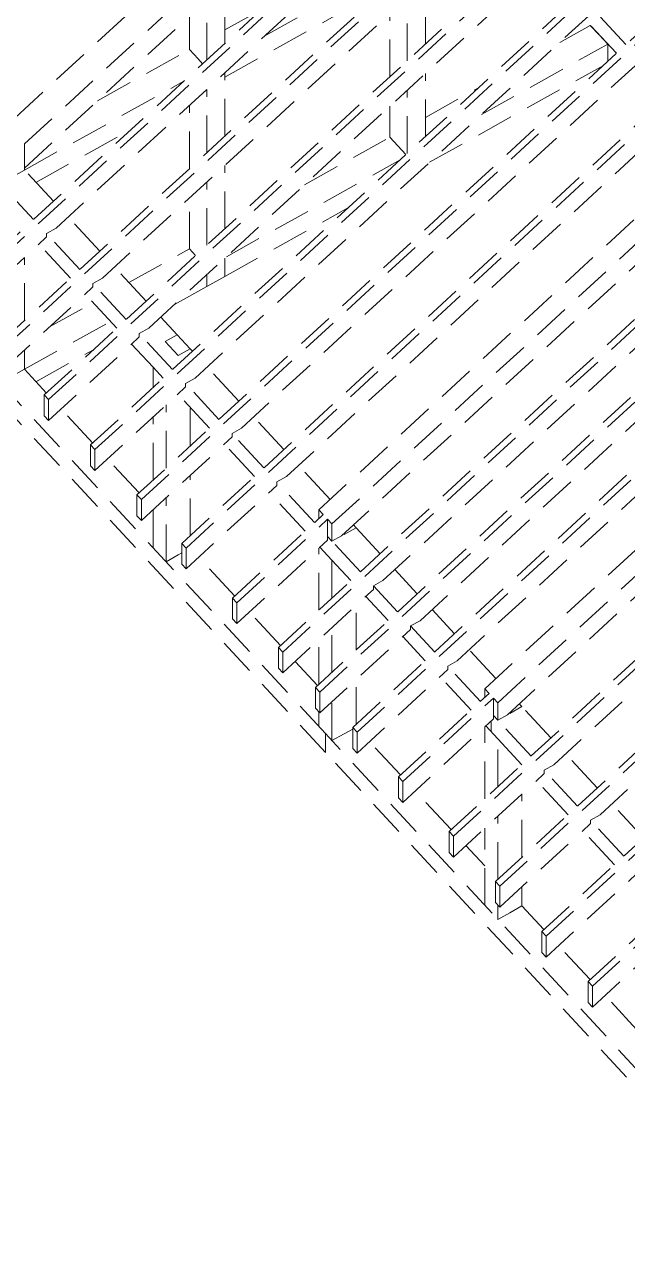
# Model space of a CAD drawing. Header units: millimetres. Extents: x 0 to 7980, y 0 to 297.
# Drawn here: x 2632 to 2696.8, y 66.7 to 197.9 of the extents above; entities that cross this region are included whole.
import ezdxf

# ---------------------------------------------------------------- set-up
doc = ezdxf.new("R2010")
doc.units = ezdxf.units.MM
doc.linetypes.add('K5LT_DASHED', pattern=[6, 4, -2])
doc.layers.add('Системный слой', color=7, linetype='Continuous')

msp = doc.modelspace()

# ---------------------------------------------------------------- linework, layer by layer
at = {"layer": 'Системный слой', "color": 7, "linetype": 'K5LT_DASHED', "lineweight": 18}
for p, q in [((2617.81206, 175.735), (2672.266, 225.8396)), ((2624.19429, 168.85708), (2678.64824, 218.96169)), ((2624.66129, 168.35381), (2679.11524, 218.45843)), ((2635.4292, 176.0294), (2678.14092, 215.32966)), ((2629.17555, 163.48894), (2683.62951, 213.59357)), ((2629.64254, 162.98568), (2684.09651, 213.09031)), ((2640.41045, 170.66127), (2683.12219, 209.96154)), ((2634.15681, 158.1208), (2688.61078, 208.22544)), ((2634.6238, 157.61754), (2689.07778, 207.72218)), ((2653.56493, 195.88183), (2653.56489, 204.90036)), ((2657.85535, 196.66434), (2673.1597, 205.18935)), ((2645.39171, 165.29313), (2688.10346, 204.59341)), ((2632.02148, 185.07766), (2651.61624, 203.10735)), ((2639.13807, 152.75266), (2693.59206, 202.85732)), ((2639.60506, 152.2494), (2694.05905, 202.35405)), ((2651.61628, 194.08882), (2651.61624, 203.10735)), ((2675.10838, 195.8015), (2675.10836, 202.58779)), ((2653.56494, 192.25133), (2670.97359, 201.9485)), ((2673.15974, 194.0085), (2673.15971, 200.79479)), ((2632.0215, 182.47336), (2651.61625, 200.50305)), ((2653.56492, 197.328), (2657.54783, 199.5466)), ((2696.66787, 195.73591), (2693.08473, 199.59733)), ((2649.74831, 195.20202), (2649.7483, 198.78429)), ((2650.37298, 159.92499), (2693.08473, 199.22529)), ((2671.29178, 192.28974), (2671.29176, 199.07603)), ((2695.65519, 194.80412), (2692.25828, 198.46485)), ((2644.11933, 147.38452), (2698.57333, 197.48919)), ((2644.58632, 146.88125), (2699.04033, 196.98592)), ((2689.54193, 195.96546), (2692.83516, 197.79989)), ((2692.83516, 197.79989), (2692.83516, 197.84317)), ((2693.76914, 196.79337), (2692.83516, 197.79989)), ((2681.13214, 188.22737), (2694.70313, 195.78685)), ((2694.70313, 195.78685), (2693.76914, 196.79337)), ((2694.70313, 193.9281), (2694.70313, 195.83013)), ((2639.8824, 189.7064), (2649.74831, 195.20202)), ((2650.6823, 194.1955), (2649.74831, 195.20202)), ((2651.16586, 193.67438), (2650.6823, 194.1955)), ((2655.35424, 154.55685), (2698.066, 193.85715)), ((2675.56029, 183.10056), (2694.25046, 193.51159)), ((2632.0215, 182.27406), (2649.13803, 191.80851)), ((2648.94493, 142.18413), (2703.39895, 192.28881)), ((2649.41192, 141.68086), (2703.86594, 191.78554)), ((2653.56497, 185.93034), (2653.56494, 192.71661)), ((2675.10841, 185.84999), (2675.10839, 192.63629)), ((2651.61633, 184.13733), (2651.6163, 190.92361)), ((2673.15977, 184.05699), (2673.15974, 190.84328)), ((2675.1084, 187.92551), (2680.82461, 191.10962)), ((2649.74837, 182.41858), (2649.74834, 189.20485)), ((2671.2918, 185.79954), (2671.29179, 189.12452)), ((2660.17984, 149.35646), (2702.89162, 188.65677)), ((2633.25911, 180.94033), (2643.56618, 186.68169)), ((2663.66946, 145.78103), (2708.38023, 186.92067)), ((2632.0215, 182.27405), (2632.02148, 185.07769)), ((2662.13446, 180.69861), (2671.2918, 185.79954)), ((2665.07122, 144.27195), (2709.78121, 185.41088)), ((2673.02437, 183.93241), (2671.2918, 185.79954)), ((2653.56502, 175.97884), (2653.56499, 182.76513)), ((2653.72466, 172.96051), (2672.41481, 183.37153)), ((2630.7224, 181.55041), (2632.0215, 182.27405)), ((2635.1324, 178.92154), (2632.0215, 182.27405)), ((2659.3122, 131.01166), (2713.76624, 181.11637)), ((2666.0951, 142.98179), (2708.80689, 182.28211)), ((2633.00642, 176.96536), (2629.42329, 180.82677)), ((2651.61637, 174.18584), (2651.61634, 180.97212)), ((2659.77919, 130.5084), (2714.23323, 180.61311)), ((2649.74841, 173.79918), (2649.74839, 179.25336)), ((2640.11366, 173.55341), (2636.71676, 177.21413)), ((2653.56504, 170.84848), (2666.84297, 178.24472)), ((2670.54711, 138.18401), (2713.25891, 177.48434)), ((2634.40455, 175.45864), (2635.4292, 176.0294)), ((2663.305, 126.70875), (2717.75905, 176.81347)), ((2663.77199, 126.20549), (2718.22605, 176.31021)), ((2624.6613, 166.12156), (2634.40455, 175.0866)), ((2637.98767, 171.59723), (2634.40455, 175.45864)), ((2634.40455, 175.0866), (2634.40455, 175.45864)), ((2636.97501, 170.66544), (2633.57811, 174.32616)), ((2643.24641, 170.17735), (2649.74841, 173.79918)), ((2650.4152, 173.08061), (2649.74841, 173.79918)), ((2632.02159, 166.10767), (2632.02155, 172.89393)), ((2653.56504, 170.84848), (2653.56503, 172.81363)), ((2667.2978, 122.40584), (2721.75186, 172.51057)), ((2667.76479, 121.90258), (2722.21886, 172.0073)), ((2674.53991, 133.8811), (2717.25172, 173.18144)), ((2639.38581, 170.09051), (2640.41045, 170.66127)), ((2645.09492, 168.18527), (2641.69802, 171.84599)), ((2651.61639, 169.76302), (2651.61638, 171.02063)), ((2651.61639, 169.76302), (2653.56504, 170.84848)), ((2629.64256, 160.75342), (2639.38581, 169.71846)), ((2642.96893, 166.22909), (2639.38581, 170.09051)), ((2639.38581, 169.71846), (2639.38581, 170.09051)), ((2648.15281, 167.8337), (2651.61639, 169.76302)), ((2634.727, 165.43176), (2639.4106, 168.04068)), ((2641.95627, 165.29731), (2638.55937, 168.95803)), ((2678.53272, 129.57819), (2721.24453, 168.87853)), ((2681.49309, 126.57311), (2726.20389, 167.71279)), ((2632.02162, 160.87121), (2641.27857, 166.02764)), ((2648.44408, 164.57599), (2646.67928, 166.47786)), ((2682.89485, 125.06403), (2727.60488, 166.20299)), ((2634.62381, 155.38528), (2644.36707, 164.35033)), ((2644.36707, 164.72237), (2645.39171, 165.29313)), ((2647.9502, 160.86095), (2644.36707, 164.72237)), ((2644.36707, 164.35033), (2644.36707, 164.72237)), ((2647.14498, 163.85235), (2648.44408, 164.57599)), ((2649.84506, 163.0662), (2648.44408, 164.57599)), ((2632.02162, 160.87121), (2632.02161, 162.94246)), ((2633.25923, 159.53749), (2639.43548, 162.97786)), ((2645.84589, 161.10559), (2643.54063, 163.58989)), ((2648.54596, 162.34256), (2647.14498, 163.85235)), ((2648.54596, 162.34256), (2649.84506, 163.0662)), ((2650.07618, 162.81713), (2649.84506, 163.0662)), ((2683.91873, 123.77387), (2726.63055, 163.07423)), ((2664.37004, 121.7631), (2627.55546, 161.43698)), ((2664.37004, 121.7631), (2627.55546, 161.43698)), ((2664.37004, 121.7631), (2627.55546, 161.43698)), ((2629.42342, 159.42393), (2632.02162, 160.87121)), ((2634.38175, 158.32778), (2632.02162, 160.87121)), ((2645.8459, 158.92473), (2645.84589, 161.10559)), ((2646.93753, 159.92917), (2645.84589, 161.10559)), ((2655.05745, 157.44899), (2651.66054, 161.10972)), ((2677.66508, 111.23336), (2732.11917, 161.33811)), ((2678.13208, 110.73009), (2732.58617, 160.83485)), ((2639.60507, 150.01714), (2649.34833, 158.98219)), ((2649.34833, 159.35423), (2650.37298, 159.92499)), ((2652.93146, 155.49281), (2649.34833, 159.35423)), ((2649.34833, 158.98219), (2649.34833, 159.35423)), ((2634.15682, 155.88855), (2634.15681, 158.1208)), ((2634.6238, 157.61754), (2634.15681, 158.1208)), ((2634.62381, 155.38528), (2634.6238, 157.61754)), ((2651.91879, 154.56102), (2648.52189, 158.22176)), ((2688.90001, 118.40571), (2731.61184, 157.70608)), ((2664.37005, 119.74), (2629.42344, 157.40082)), ((2639.36301, 152.95964), (2635.96611, 156.62037)), ((2647.24691, 150.2623), (2647.24688, 157.04858)), ((2649.84511, 152.65297), (2649.84509, 156.79578)), ((2634.62381, 155.38528), (2634.15682, 155.88855)), ((2645.84595, 148.97323), (2645.84591, 155.75952)), ((2659.88305, 152.2486), (2656.64181, 155.74158)), ((2682.64637, 105.8652), (2737.10047, 155.96996)), ((2683.11336, 105.36193), (2737.56747, 155.46669)), ((2644.58633, 144.649), (2654.32959, 153.61405)), ((2654.32959, 153.98609), (2655.35424, 154.55685)), ((2657.75706, 150.29242), (2654.32959, 153.98609)), ((2654.32959, 153.61405), (2654.32959, 153.98609)), ((2639.13808, 150.5204), (2639.13807, 152.75266)), ((2639.60506, 152.2494), (2639.13807, 152.75266)), ((2639.60507, 150.01714), (2639.60506, 152.2494)), ((2656.7444, 149.36064), (2653.50315, 152.85361)), ((2693.88129, 113.03755), (2736.59313, 152.33793)), ((2644.34428, 147.5915), (2640.94737, 151.25223)), ((2639.60507, 150.01714), (2639.13808, 150.5204)), ((2664.86432, 146.88046), (2661.46741, 150.54119)), ((2687.62765, 100.49703), (2742.08177, 150.6018)), ((2688.09464, 99.99376), (2742.54876, 150.09854)), ((2649.41193, 139.44861), (2659.1552, 148.41366)), ((2649.84516, 143.01245), (2649.84513, 149.48776)), ((2659.1552, 148.7857), (2660.17984, 149.35646)), ((2663.20533, 144.42101), (2659.1552, 148.7857)), ((2659.1552, 148.41366), (2659.1552, 148.7857)), ((2644.11934, 145.15226), (2644.11933, 147.38452)), ((2644.58632, 146.88125), (2644.11933, 147.38452)), ((2647.24696, 140.21609), (2647.24693, 147.09708)), ((2662.19266, 143.48922), (2658.32875, 147.65322)), ((2644.58633, 144.649), (2644.58632, 146.88125)), ((2645.84598, 141.72587), (2645.84596, 145.80802)), ((2663.66947, 144.84808), (2663.66946, 145.78103)), ((2664.13646, 145.27777), (2663.66946, 145.78103)), ((2644.58633, 144.649), (2644.11934, 145.15226)), ((2654.39319, 136.31271), (2664.13646, 145.27777)), ((2654.86019, 135.80945), (2664.60423, 144.77522)), ((2665.07122, 144.27195), (2664.60423, 144.77522)), ((2664.60423, 142.91472), (2664.60423, 144.77522)), ((2692.60894, 95.12886), (2747.06307, 145.23365)), ((2693.07593, 94.62559), (2747.53006, 144.73038)), ((2665.07123, 142.41146), (2665.07122, 144.27195)), ((2666.36956, 143.13467), (2666.31967, 143.18843)), ((2666.36956, 143.13467), (2667.66866, 143.85831)), ((2667.66866, 143.85831), (2667.38267, 144.16652)), ((2670.25032, 141.07614), (2667.66866, 143.85831)), ((2648.94494, 139.95187), (2648.94493, 142.18413)), ((2649.41192, 141.68086), (2648.94493, 142.18413)), ((2654.8602, 133.57719), (2664.60346, 142.54225)), ((2665.07046, 140.38791), (2663.77702, 141.78181)), ((2664.60346, 142.54225), (2664.60423, 142.91472)), ((2665.07123, 142.41146), (2664.60423, 142.91472)), ((2665.07123, 142.41146), (2666.0951, 142.98179)), ((2668.12433, 139.11996), (2665.07123, 142.41146)), ((2647.24696, 140.21609), (2648.54606, 140.93973)), ((2648.54606, 140.93973), (2648.94494, 141.16191)), ((2649.41193, 139.44861), (2649.41192, 141.68086)), ((2654.61814, 136.51969), (2650.75424, 140.68369)), ((2663.6695, 135.02095), (2663.66948, 141.68286)), ((2649.41193, 139.44861), (2648.94494, 139.95187)), ((2665.07048, 136.31002), (2665.07046, 140.38791)), ((2667.11167, 138.18818), (2665.07046, 140.38791)), ((2674.24313, 136.77324), (2671.83468, 139.36873)), ((2669.52247, 137.61324), (2670.54711, 138.18401)), ((2659.7792, 128.27614), (2669.52247, 137.2412)), ((2671.10447, 133.88527), (2668.69602, 136.48077)), ((2672.11714, 134.81705), (2669.52247, 137.61324)), ((2669.52247, 137.2412), (2669.52247, 137.61324)), ((2654.3932, 134.08046), (2654.39319, 136.31271)), ((2654.86019, 135.80945), (2654.39319, 136.31271)), ((2654.8602, 133.57719), (2654.86019, 135.80945)), ((2667.66871, 130.72393), (2667.66869, 135.53549)), ((2654.8602, 133.57719), (2654.3932, 134.08046)), ((2659.53714, 131.21864), (2656.2025, 134.81228)), ((2673.51527, 133.31033), (2674.53991, 133.8811)), ((2678.23593, 132.47033), (2675.82748, 135.06583)), ((2663.772, 123.97323), (2673.51527, 132.93829)), ((2665.0705, 128.33325), (2665.07049, 133.14481)), ((2676.10994, 130.51414), (2673.51527, 133.31033)), ((2673.51527, 132.93829), (2673.51527, 133.31033)), ((2663.66953, 127.04417), (2663.66952, 131.85573)), ((2675.09727, 129.58236), (2672.68883, 132.17786)), ((2659.31221, 128.77941), (2659.3122, 131.01166)), ((2659.77919, 130.5084), (2659.3122, 131.01166)), ((2659.7792, 128.27614), (2659.77919, 130.5084)), ((2682.68795, 127.67254), (2679.82029, 130.76292)), ((2659.7792, 128.27614), (2659.31221, 128.77941)), ((2663.52994, 126.91573), (2661.1215, 129.51123)), ((2667.7648, 119.67032), (2677.50807, 128.63538)), ((2677.50807, 129.00742), (2678.53272, 129.57819)), ((2681.02895, 125.21309), (2677.50807, 129.00742)), ((2677.50807, 128.63538), (2677.50807, 129.00742)), ((2667.66873, 122.74715), (2667.66872, 127.55871)), ((2680.01628, 124.2813), (2676.68163, 127.87495)), ((2663.30501, 124.4765), (2663.305, 126.70875)), ((2663.77199, 126.20549), (2663.305, 126.70875)), ((2663.772, 123.97323), (2663.77199, 126.20549)), ((2672.21681, 117.10479), (2681.96008, 126.06985)), ((2681.49309, 125.64015), (2681.49309, 126.57311)), ((2681.96008, 126.06985), (2681.49309, 126.57311)), ((2665.07053, 121.00821), (2665.07052, 125.16803)), ((2672.6838, 116.60152), (2682.42785, 125.5673)), ((2682.42786, 123.7068), (2682.42785, 125.5673)), ((2682.89485, 125.06403), (2682.42785, 125.5673)), ((2682.89485, 123.20354), (2682.89485, 125.06403)), ((2685.49229, 124.6504), (2685.2063, 124.9586)), ((2663.772, 123.97323), (2663.30501, 124.4765)), ((2663.66955, 122.518), (2663.66954, 124.08365)), ((2682.42708, 123.33433), (2682.42786, 123.7068)), ((2682.89485, 123.20354), (2682.42786, 123.7068)), ((2682.89485, 123.20354), (2683.91873, 123.77387)), ((2684.19318, 123.92675), (2684.1433, 123.98051)), ((2684.19318, 123.92675), (2685.49229, 124.6504)), ((2688.60322, 121.29785), (2685.49229, 124.6504)), ((2666.36963, 121.73185), (2667.2978, 122.24887)), ((2667.29781, 120.17359), (2667.2978, 122.40584)), ((2667.76479, 121.90258), (2667.2978, 122.40584)), ((2672.68381, 114.36927), (2682.42708, 123.33433)), ((2681.49312, 114.75564), (2681.4931, 122.47494)), ((2682.89408, 121.17999), (2681.60064, 122.57389)), ((2682.19359, 121.93489), (2682.19359, 123.11948)), ((2686.47723, 119.34166), (2682.89485, 123.20354)), ((2664.37005, 119.74), (2664.37004, 121.7631)), ((2719.00842, 62.8811), (2664.37004, 121.7631)), ((2719.00842, 62.8811), (2664.37004, 121.7631)), ((2719.00842, 62.8811), (2664.37004, 121.7631)), ((2665.07053, 121.00821), (2666.36963, 121.73185)), ((2667.7648, 119.67032), (2667.76479, 121.90258)), ((2672.44176, 117.31176), (2669.1071, 120.90541)), ((2682.8941, 116.04472), (2682.89408, 121.17999)), ((2685.46456, 118.40988), (2682.89408, 121.17999)), ((2717.14044, 62.87107), (2664.37005, 119.74)), ((2667.7648, 119.67032), (2667.29781, 120.17359)), ((2693.5845, 115.92969), (2690.18758, 119.59044)), ((2687.87536, 117.83495), (2688.90001, 118.40571)), ((2672.21682, 114.87253), (2672.21681, 117.10479)), ((2672.6838, 116.60152), (2672.21681, 117.10479)), ((2678.13208, 108.49784), (2687.87536, 117.4629)), ((2691.45851, 113.9735), (2687.87536, 117.83495)), ((2687.87536, 117.4629), (2687.87536, 117.83495)), ((2672.68381, 114.36927), (2672.6838, 116.60152)), ((2677.89003, 111.44034), (2674.02611, 115.60436)), ((2690.44584, 113.04172), (2687.04892, 116.70247)), ((2672.68381, 114.36927), (2672.21682, 114.87253)), ((2685.49232, 108.48384), (2685.49231, 115.27019)), ((2698.56579, 110.56152), (2695.16886, 114.22228)), ((2682.89412, 106.09316), (2682.8941, 112.87951)), ((2692.85664, 112.46678), (2693.88129, 113.03755)), ((2681.49315, 103.31009), (2681.49313, 111.59043)), ((2683.11337, 103.12968), (2692.85664, 112.09474)), ((2696.4398, 108.60534), (2692.85664, 112.46678)), ((2692.85664, 112.09474), (2692.85664, 112.46678)), ((2677.66509, 109.0011), (2677.66508, 111.23336)), ((2678.13208, 110.73009), (2677.66508, 111.23336)), ((2678.13208, 108.49784), (2678.13208, 110.73009)), ((2695.42713, 107.67355), (2692.0302, 111.33431)), ((2678.13208, 108.49784), (2677.66509, 109.0011)), ((2681.49314, 107.55739), (2679.47439, 109.73293)), ((2688.09465, 97.76151), (2697.83793, 106.72658)), ((2682.64637, 103.63294), (2682.64637, 105.8652)), ((2683.11336, 105.36193), (2682.64637, 105.8652)), ((2683.11337, 103.12968), (2683.11336, 105.36193)), ((2685.49233, 103.24758), (2685.49233, 105.31863)), ((2683.11337, 103.12968), (2682.64637, 103.63294)), ((2682.89413, 101.80029), (2682.89413, 103.36594)), ((2682.89413, 101.80029), (2684.19323, 102.52394)), ((2684.19323, 102.52394), (2685.49233, 103.24758)), ((2687.8526, 100.70401), (2685.49233, 103.24758)), ((2693.07593, 92.39334), (2702.81922, 101.35841)), ((2687.62765, 98.26478), (2687.62765, 100.49703)), ((2688.09464, 99.99376), (2687.62765, 100.49703)), ((2688.09465, 97.76151), (2688.09464, 99.99376)), ((2692.83388, 95.33584), (2689.43695, 98.9966)), ((2688.09465, 97.76151), (2687.62765, 98.26478)), ((2692.60894, 92.89661), (2692.60894, 95.12886)), ((2693.07593, 94.62559), (2692.60894, 95.12886)), ((2693.07593, 92.39334), (2693.07593, 94.62559)), ((2697.81517, 89.96767), (2694.41824, 93.62843)), ((2693.07593, 92.39334), (2692.60894, 92.89661))]:
    msp.add_line(p, q, dxfattribs=at)

doc.saveas('drawing.dxf')
